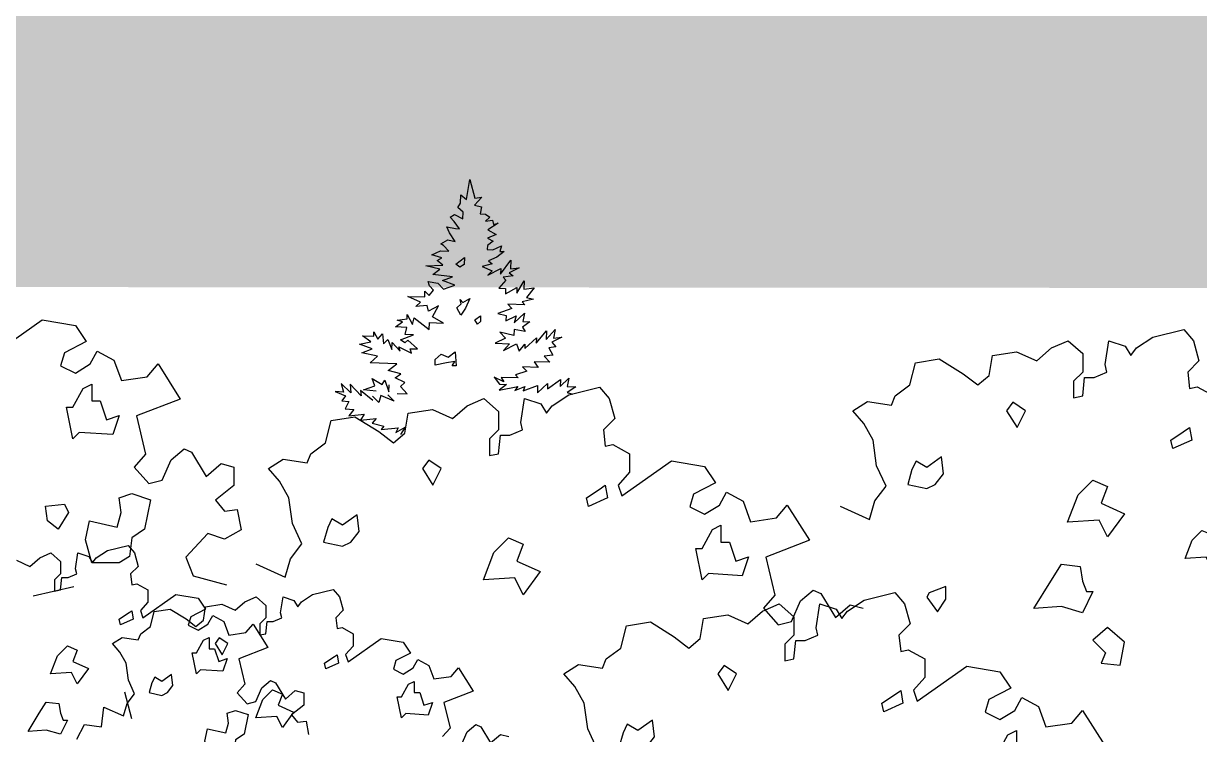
# Model space of a CAD drawing. Header units: inches. Extents: x 11.9 to 85.3, y 21.1 to 37.4.
# Drawn here: x 19.35 to 20.344, y 23.74 to 24.341 of the extents above; entities that cross this region are included whole.
import ezdxf

# ---------------------------------------------------------------- set-up
doc = ezdxf.new("R2010")
doc.units = ezdxf.units.IN
doc.header["$MEASUREMENT"] = 0
for name, color, linetype in [('CAY', 94, 'Continuous'), ('CAY-3', 61, 'Continuous'), ('Layer1', 7, 'Continuous')]:
    doc.layers.add(name, color=color, linetype=linetype)

# ---------------------------------------------------------------- blocks, each defined once
blk = doc.blocks.new('A$C76451831')
at = {"layer": 'CAY'}
for p, q in [((2471.8, 2031.9), (2478.5, 2069.3)), ((2478.5, 2069.3), (2487.7, 2034.1)), ((2460.6, 2024.6), (2461.2, 2040.4)), ((2461.2, 2040.4), (2471.8, 2031.9)), ((2500.9, 2036.3), (2487.3, 2020.9)), ((2487.7, 2034.1), (2500.9, 2036.3)), ((2455.4, 2016.6), (2460.6, 2024.6)), ((2465.5, 2008.1), (2455.4, 2016.6)), ((2487.3, 2020.9), (2500.3, 2017.8)), ((2500.3, 2017.8), (2497.6, 2004.7)), ((2441.2, 1998.5), (2449.5, 2003.7)), ((2449, 1990.1), (2441.2, 1998.5)), ((2449.5, 2003.7), (2465, 1995)), ((2465, 1995), (2465.5, 2008.1)), ((2497.6, 2004.7), (2508, 2004.3)), ((2515.9, 1998.6), (2507.5, 1990.8)), ((2507.5, 1990.8), (2520.7, 1993)), ((2508, 2004.3), (2515.9, 1998.6)), ((2520.7, 1993), (2523.1, 1984.8)), ((2435.1, 1980.1), (2451.3, 1976.8)), ((2440.1, 1969.1), (2435.1, 1980.1)), ((2459, 1976.6), (2449, 1990.1)), ((2451.3, 1976.8), (2459, 1976.6)), ((2531.4, 1987.2), (2512.4, 1974.7)), ((2512.4, 1974.7), (2527.9, 1966)), ((2523.1, 1984.8), (2531.4, 1987.2)), ((2423.5, 1948.4), (2437, 1956)), ((2428.9, 1945.4), (2423.5, 1948.4)), ((2437, 1956), (2450.4, 1952.9)), ((2450.4, 1952.9), (2440.1, 1969.1)), ((2522, 1953.1), (2511.3, 1945.3)), ((2527.9, 1966), (2511.8, 1958.9)), ((2511.8, 1958.9), (2522, 1953.1)), ((2407, 1927.6), (2423.1, 1935.2)), ((2425.3, 1922), (2407, 1927.6)), ((2423.1, 1935.2), (2438.9, 1934.7)), ((2438.9, 1934.7), (2428.9, 1945.4)), ((2511.3, 1945.3), (2511.1, 1937.6)), ((2511.1, 1937.6), (2521.5, 1937.2)), ((2521.5, 1937.2), (2538.1, 1944.4)), ((2542.7, 1933.8), (2529.2, 1923.4)), ((2538.1, 1944.4), (2535, 1934)), ((2535, 1934), (2542.7, 1933.8)), ((2395.4, 1906.7), (2427.6, 1908.3)), ((2421.9, 1900.8), (2395.4, 1906.7)), ((2417, 1916.8), (2425.3, 1922)), ((2427.6, 1908.3), (2417, 1916.8)), ((2520.6, 1910.5), (2501.8, 1905.7)), ((2501.8, 1905.7), (2520.1, 1897.4)), ((2529.2, 1923.4), (2513.1, 1916.2)), ((2513.1, 1916.2), (2520.6, 1910.5)), ((2536.2, 1891.4), (2555.7, 1917.4)), ((2555.7, 1917.4), (2555.1, 1901.1)), ((2408.4, 1890.4), (2421.9, 1900.8)), ((2445.4, 1886.4), (2408.4, 1890.4)), ((2426.6, 1879.3), (2445.4, 1886.4)), ((2512.1, 1889.5), (2536.6, 1901.8)), ((2520.1, 1897.4), (2512.1, 1889.5)), ((2536.6, 1901.8), (2536.2, 1891.4)), ((2559.6, 1887.8), (2541, 1885.8)), ((2541, 1885.8), (2546.2, 1880.1)), ((2571.1, 1903.3), (2552.1, 1893.5)), ((2552.1, 1893.5), (2559.6, 1887.8)), ((2555.1, 1901.1), (2571.1, 1903.3)), ((2402.2, 1869.3), (2399.8, 1877.6)), ((2399.8, 1877.6), (2418.2, 1874.2)), ((2401.6, 1850.7), (2409.6, 1860.9)), ((2409.6, 1860.9), (2402.2, 1869.3)), ((2418.2, 1874.2), (2428.7, 1862.9)), ((2450.3, 1870.4), (2426.6, 1879.3)), ((2428.7, 1862.9), (2450.3, 1870.4)), ((2546.2, 1880.1), (2532.6, 1864.8)), ((2532.6, 1864.8), (2545.7, 1864.3)), ((2545.3, 1853.9), (2567, 1866.3)), ((2545.7, 1864.3), (2545.3, 1853.9)), ((2566.7, 1855.4), (2580.6, 1878.9)), ((2567, 1866.3), (2566.7, 1855.4)), ((2580.6, 1878.9), (2580.1, 1863.1)), ((2580.1, 1863.1), (2599.2, 1865.2)), ((2599.2, 1865.2), (2585, 1847.1)), ((2361.6, 1849.4), (2393.3, 1848.3)), ((2385.3, 1838.2), (2361.6, 1849.4)), ((2376.8, 1830.3), (2385.3, 1838.2)), ((2393.3, 1848.3), (2393.7, 1859.2)), ((2393.7, 1859.2), (2401.6, 1850.7)), ((2598.4, 1843.9), (2577, 1839.2)), ((2577, 1839.2), (2581.8, 1833.6)), ((2585, 1847.1), (2598.4, 1843.9)), ((2360.1, 1806.9), (2360.4, 1815)), ((2360.4, 1815), (2370.2, 1796.1)), ((2398.2, 1832.3), (2376.8, 1830.3)), ((2400.5, 1821.3), (2398.2, 1832.3)), ((2419.5, 1831.5), (2400.5, 1821.3)), ((2407.9, 1810.6), (2419.5, 1831.5)), ((2557.5, 1826.7), (2530.9, 1816.8)), ((2530.9, 1816.8), (2546.6, 1813.5)), ((2581.8, 1833.6), (2550.1, 1834.7)), ((2550.1, 1834.7), (2557.5, 1826.7)), ((2562, 1799.8), (2581.2, 1817.7)), ((2581.2, 1817.7), (2577.9, 1802)), ((1580.1, 1739.3), (1673.3, 1805.4)), ((1673.3, 1805.4), (1735.8, 1794.7)), ((1735.8, 1794.7), (1756.4, 1764.1)), ((2338.3, 1791.8), (2351.8, 1801.7)), ((2341.5, 1804.8), (2360.1, 1806.9)), ((2351.8, 1801.7), (2341.5, 1804.8)), ((2370.2, 1796.1), (2373.4, 1809.1)), ((2373.4, 1809.1), (2402, 1786.8)), ((2402, 1786.8), (2402.5, 1799.9)), ((2402.5, 1799.9), (2428.8, 1799)), ((2428.8, 1799), (2407.9, 1810.6)), ((2546.6, 1813.5), (2546.3, 1803.1)), ((2546.3, 1803.1), (2565.2, 1812.8)), ((2565.2, 1812.8), (2562, 1799.8)), ((2591.5, 1801.5), (2577.6, 1791.1)), ((2577.9, 1802), (2591.5, 1801.5)), ((2292, 1763.9), (2276.1, 1775.3)), ((2276.1, 1775.3), (2297.4, 1774.6)), ((2297.4, 1774.6), (2297.7, 1782.3)), ((2297.7, 1782.3), (2305.3, 1768.9)), ((2305.3, 1768.9), (2313.9, 1779)), ((2313.9, 1779), (2315.9, 1760.3)), ((2359.6, 1791), (2338.3, 1791.8)), ((2347.9, 1767.4), (2372.2, 1777)), ((2356.4, 1777.5), (2359.6, 1791)), ((2372.2, 1777), (2356.4, 1777.5)), ((2545.1, 1770.9), (2526.2, 1761.2)), ((2561.2, 1775.8), (2534.7, 1782.2)), ((2534.7, 1782.2), (2545.1, 1770.9)), ((2561.5, 1786.7), (2561.2, 1775.8)), ((2582.7, 1783.2), (2561.5, 1786.7)), ((2577.6, 1791.1), (2582.7, 1783.2)), ((2581.6, 1751.1), (2603.6, 1771.6)), ((2603.3, 1761.2), (2622.6, 1784.5)), ((2603.6, 1771.6), (2603.3, 1761.2)), ((2622.1, 1768.2), (2639, 1786.7)), ((2622.6, 1784.5), (2622.1, 1768.2)), ((2651.7, 1772.6), (2632.8, 1762.9)), ((2639, 1786.7), (2635.8, 1770.5)), ((2635.8, 1770.5), (2651.7, 1772.6)), ((3732.8, 1752.2), (3764, 1772.8)), ((3764, 1772.8), (3822.4, 1787)), ((3822.4, 1787), (3840.1, 1765.7)), ((1756.4, 1764.1), (1715.1, 1742.8)), ((2270.6, 1759.2), (2292, 1763.9)), ((2294.3, 1750.7), (2270.6, 1759.2)), ((2275, 1743.2), (2294.3, 1750.7)), ((2315.9, 1760.3), (2323.9, 1768.2)), ((2323.9, 1768.2), (2331.4, 1749.4)), ((2331.4, 1749.4), (2331.9, 1762.5)), ((2331.9, 1762.5), (2347.1, 1746.1)), ((2347.1, 1746.1), (2344.7, 1754.4)), ((2344.7, 1754.4), (2368.3, 1742.7)), ((2355.9, 1761.7), (2347.9, 1767.4)), ((2361.5, 1766.9), (2355.9, 1761.7)), ((2379.5, 1750.4), (2361.5, 1766.9)), ((2365.9, 1750.9), (2379.5, 1750.4)), ((2368.3, 1742.7), (2365.9, 1750.9)), ((2526.2, 1761.2), (2552.9, 1760.2)), ((2552.9, 1760.2), (2541.6, 1747.5)), ((2541.6, 1747.5), (2566, 1759.8)), ((2566, 1759.8), (2571, 1746.5)), ((2571, 1746.5), (2581.9, 1759.2)), ((2581.9, 1759.2), (2581.6, 1751.1)), ((2640.2, 1754.5), (2627, 1752.2)), ((2627, 1752.2), (2634.6, 1738.8)), ((2632.8, 1762.9), (2640.2, 1754.5)), ((3545.3, 1728), (3573, 1752.2)), ((3573, 1752.2), (3604.2, 1765.7)), ((3604.2, 1765.7), (3631.9, 1741.6)), ((3673.8, 1720.9), (3680.9, 1765.7)), ((3680.9, 1765.7), (3711.5, 1755.7)), ((3711.5, 1755.7), (3722.2, 1738)), ((3722.2, 1738), (3732.8, 1752.2)), ((3840.1, 1765.7), (3850.7, 1728)), ((1715.1, 1742.8), (1708.1, 1718.6)), ((1763.5, 1722.2), (1777.1, 1746.4)), ((1777.1, 1746.4), (1808.3, 1729.3)), ((1808.3, 1729.3), (1822.5, 1690.9)), ((2304.2, 1736.7), (2275, 1743.2)), ((2290.6, 1724.1), (2304.2, 1736.7)), ((2634.6, 1738.8), (2618.3, 1736.6)), ((2618.3, 1736.6), (2628.7, 1725.4)), ((3317.1, 1724.4), (3361.9, 1731.5)), ((3361.9, 1731.5), (3406.7, 1703.8)), ((3455.6, 1700.3), (3462.1, 1738)), ((3462.1, 1738), (3507.5, 1745.1)), ((3507.5, 1745.1), (3545.3, 1728)), ((3631.9, 1741.6), (3631.9, 1706.7)), ((3850.7, 1728), (3829.5, 1706.7)), ((1708.1, 1718.6), (1735.8, 1705.1)), ((1735.8, 1705.1), (1763.5, 1722.2)), ((1870.8, 1698), (1891.4, 1722.2)), ((1891.4, 1722.2), (1933.3, 1656.1)), ((2340.9, 1722.3), (2290.6, 1724.1)), ((2324.6, 1709.7), (2340.9, 1722.3)), ((2348.4, 1703.5), (2324.6, 1709.7)), ((2585.5, 1708.3), (2564, 1701.4)), ((2577.7, 1716.8), (2585.5, 1708.3)), ((2607.1, 1715.7), (2577.7, 1716.8)), ((2628.7, 1725.4), (2599.3, 1726.4)), ((2599.3, 1726.4), (2607.1, 1715.7)), ((3306.5, 1682.6), (3317.1, 1724.4)), ((3631.9, 1706.7), (3614.8, 1689.6)), ((3653.2, 1696.7), (3677.3, 1706.7)), ((3677.3, 1706.7), (3673.8, 1720.9)), ((3829.5, 1706.7), (3833, 1676.1)), ((1822.5, 1690.9), (1870.8, 1698)), ((2236.3, 1685.2), (2240.6, 1669.3)), ((2254.4, 1667.9), (2236.3, 1685.2)), ((2252.8, 1684.1), (2254.4, 1667.9)), ((2273.6, 1662), (2252.8, 1684.1)), ((2294.6, 1694.5), (2313.2, 1683.4)), ((2299.6, 1681.1), (2294.6, 1694.5)), ((2313.2, 1683.4), (2318.5, 1691.4)), ((2318.5, 1691.4), (2325.9, 1669.8)), ((2325.9, 1669.8), (2326.4, 1682.9)), ((2337.7, 1695.7), (2348.4, 1703.5)), ((2356, 1687.3), (2337.7, 1695.7)), ((2347.5, 1679.5), (2356, 1687.3)), ((2524, 1697.3), (2533.9, 1683.8)), ((2542.3, 1688.5), (2524, 1697.3)), ((2547.5, 1683.4), (2533.6, 1673)), ((2533.9, 1683.8), (2547.5, 1683.4)), ((2569.2, 1695.7), (2537.1, 1696.9)), ((2537.1, 1696.9), (2542.3, 1688.5)), ((2564, 1701.4), (2569.2, 1695.7)), ((2605.4, 1667.7), (2624.6, 1685.6)), ((2624.3, 1675.2), (2648.9, 1693)), ((2624.6, 1685.6), (2624.3, 1675.2)), ((2648.4, 1679.8), (2664.8, 1695.1)), ((2648.9, 1693), (2648.4, 1679.8)), ((2664.8, 1695.1), (2661.6, 1679.4)), ((3278.8, 1661.9), (3306.5, 1682.6)), ((3406.7, 1703.8), (3434.4, 1682.6)), ((3434.4, 1682.6), (3455.6, 1700.3)), ((3614.8, 1689.6), (3614.8, 1658.4)), ((3631.9, 1661.9), (3635.5, 1696.7)), ((3635.5, 1696.7), (3653.2, 1696.7)), ((2224.6, 1670.4), (2244.1, 1661.9)), ((2240.6, 1669.3), (2224.6, 1670.4)), ((2244.1, 1661.9), (2237.2, 1653)), ((2272.6, 1672.4), (2273.6, 1662)), ((2295.9, 1653.3), (2272.6, 1672.4)), ((2278, 1673.7), (2299.6, 1681.1)), ((2301.9, 1670.6), (2278, 1673.7)), ((2306.7, 1649.3), (2295.1, 1661.4)), ((2310.8, 1662.9), (2306.7, 1649.3)), ((2336, 1652.2), (2310.8, 1662.9)), ((2323.9, 1664.2), (2336, 1652.2)), ((2341.7, 1666.5), (2360.2, 1665.9)), ((2360.2, 1665.9), (2347.5, 1679.5)), ((2533.6, 1673), (2568.7, 1679.9)), ((2568.7, 1679.9), (2563, 1671.9)), ((2563, 1671.9), (2581.8, 1679.4)), ((2578.8, 1671.4), (2605.9, 1681.3)), ((2581.8, 1679.4), (2578.8, 1671.4)), ((2605.9, 1681.3), (2605.4, 1667.7)), ((2633, 1643.5), (2664.3, 1664.1)), ((2677.9, 1678.8), (2661.2, 1668.5)), ((2661.2, 1668.5), (2672, 1665.4)), ((2661.6, 1679.4), (2677.9, 1678.8)), ((2664.3, 1664.1), (2722.6, 1678.3)), ((2722.6, 1678.3), (2740.3, 1657)), ((3271.7, 1644.8), (3278.8, 1661.9)), ((3614.8, 1658.4), (3631.9, 1661.9)), ((3833, 1676.1), (3847.2, 1679)), ((3847.2, 1679), (3878.4, 1661.9)), ((1933.3, 1656.1), (1850.8, 1624.3)), ((2237.2, 1653), (2250.5, 1651.6)), ((2250.5, 1651.6), (2243.7, 1637.7)), ((2445.5, 1619.3), (2473.2, 1643.5)), ((2473.2, 1643.5), (2504.5, 1657)), ((2504.5, 1657), (2532.2, 1632.9)), ((2574, 1612.2), (2581.1, 1657)), ((2581.1, 1657), (2611.8, 1647)), ((2611.8, 1647), (2622.4, 1629.3)), ((2622.4, 1629.3), (2633, 1643.5)), ((2740.3, 1657), (2750.9, 1619.3)), ((3199.2, 1634.2), (3226.9, 1651.3)), ((3226.9, 1651.3), (3271.7, 1644.8)), ((1850.8, 1624.3), (1867.9, 1552.3)), ((2217.3, 1615.8), (2262.1, 1622.8)), ((2243.7, 1637.7), (2260.2, 1636.6)), ((2260.2, 1636.6), (2250.4, 1624.7)), ((2250.4, 1624.7), (2279.7, 1627.6)), ((2262.1, 1622.8), (2306.9, 1595.1)), ((2279.7, 1627.6), (2272.6, 1616.4)), ((2272.6, 1616.4), (2301.9, 1619.3)), ((2301.9, 1619.3), (2294.6, 1610.4)), ((2355.9, 1591.6), (2362.4, 1629.3)), ((2362.4, 1629.3), (2407.8, 1636.4)), ((2407.8, 1636.4), (2445.5, 1619.3)), ((2532.2, 1632.9), (2532.2, 1598.1)), ((2750.9, 1619.3), (2729.7, 1598.1)), ((3219.8, 1610), (3199.2, 1634.2)), ((2206.7, 1573.9), (2217.3, 1615.8)), ((2294.6, 1610.4), (2316.5, 1604.8)), ((2306.9, 1595.1), (2334.7, 1573.9)), ((2316.5, 1604.8), (2311.6, 1598.8)), ((2311.6, 1598.8), (2343.6, 1601.9)), ((2339, 1593.3), (2356.7, 1603.2)), ((2343.6, 1601.9), (2339, 1593.3)), ((2356.7, 1603.2), (2347.6, 1589.1)), ((2532.2, 1598.1), (2515.1, 1580.9)), ((2553.4, 1588), (2577.6, 1598.1)), ((2577.6, 1598.1), (2574, 1612.2)), ((2729.7, 1598.1), (2733.2, 1567.4)), ((3237.5, 1578.7), (3219.8, 1610)), ((2179, 1553.2), (2206.7, 1573.9)), ((2334.7, 1573.9), (2355.9, 1591.6)), ((2515.1, 1580.9), (2515.1, 1549.7)), ((2532.2, 1553.2), (2535.7, 1588)), ((2535.7, 1588), (2553.4, 1588)), ((3244, 1530.4), (3237.5, 1578.7)), ((1867.9, 1552.3), (1846.6, 1528.1)), ((1916.2, 1541.7), (1940.4, 1562.3)), ((1940.4, 1562.3), (1954.5, 1555.8)), ((1954.5, 1555.8), (1982.2, 1510.4)), ((2171.9, 1536.1), (2179, 1553.2)), ((2515.1, 1549.7), (2532.2, 1553.2)), ((2733.2, 1567.4), (2747.4, 1570.3)), ((2747.4, 1570.3), (2778.6, 1553.2)), ((2778.6, 1553.2), (2778.6, 1518.4)), ((1846.6, 1528.1), (1874.3, 1496.9)), ((1899.1, 1503.3), (1916.2, 1541.7)), ((1982.2, 1510.4), (2010, 1534.6)), ((2010, 1534.6), (2034.1, 1528.1)), ((2034.1, 1528.1), (2034.1, 1493.3)), ((2099.4, 1525.5), (2127.1, 1542.6)), ((2127.1, 1542.6), (2171.9, 1536.1)), ((2764.5, 1473.6), (2857.6, 1539.7)), ((2857.6, 1539.7), (2920.1, 1529)), ((2920.1, 1529), (2940.8, 1498.4)), ((3261.7, 1492), (3244, 1530.4)), ((2120, 1501.3), (2099.4, 1525.5)), ((2778.6, 1518.4), (2757.4, 1494.2)), ((1874.3, 1496.9), (1899.1, 1503.3)), ((2034.1, 1493.3), (1999.3, 1465.6)), ((2137.7, 1470.1), (2120, 1501.3)), ((2757.4, 1494.2), (2764.5, 1473.6)), ((2940.8, 1498.4), (2899.5, 1477.1)), ((3240.4, 1464.3), (3261.7, 1492)), ((1999.3, 1465.6), (2016.4, 1445)), ((2144.2, 1421.7), (2137.7, 1470.1)), ((2899.5, 1477.1), (2892.4, 1452.9)), ((2947.9, 1456.5), (2961.4, 1480.7)), ((2961.4, 1480.7), (2992.7, 1463.6)), ((2992.7, 1463.6), (3006.8, 1425.2)), ((3230.4, 1429.5), (3240.4, 1464.3)), ((2016.4, 1445), (2040.6, 1447.9)), ((2040.6, 1447.9), (2047.7, 1410.1)), ((2892.4, 1452.9), (2920.1, 1439.4)), ((2920.1, 1439.4), (2947.9, 1456.5)), ((3055.2, 1432.3), (3075.8, 1456.5)), ((3075.8, 1456.5), (3117.7, 1390.4)), ((3175, 1454.3), (3230.4, 1429.5)), ((2161.9, 1383.3), (2144.2, 1421.7)), ((3006.8, 1425.2), (3055.2, 1432.3)), ((1985.2, 1403.1), (1943.9, 1358.2)), ((2016.4, 1392.5), (1985.2, 1403.1)), ((2047.7, 1410.1), (2016.4, 1392.5)), ((2140.7, 1355.6), (2161.9, 1383.3)), ((3117.7, 1390.4), (3035.1, 1358.6)), ((1943.9, 1358.2), (1957.5, 1323.4)), ((2130.6, 1320.8), (2140.7, 1355.6)), ((3035.1, 1358.6), (3052.2, 1286.6)), ((2075.2, 1345.6), (2130.6, 1320.8)), ((1957.5, 1323.4), (2020, 1306.3)), ((1732.8, 1302.8), (1656.2, 1285.1)), ((3052.2, 1286.6), (3031, 1262.4))]:
    blk.add_line(p, q, dxfattribs=at)
for points in [[(2451.7, 1910.2), (2468, 1922.8), (2467.5, 1909.6), (2459.2, 1904.5)], [(2453.8, 1827.6), (2462.2, 1835.5), (2459.8, 1843.3), (2465, 1837.6), (2478.4, 1845.3), (2470.1, 1827), (2461.5, 1814.2)], [(2452.7, 1718.4), (2445, 1718.7), (2450.2, 1726.6), (2434.3, 1724.5), (2412.8, 1719.8), (2413.2, 1730.7), (2424.4, 1740.7), (2437.4, 1734.8), (2450.9, 1745.2)], [(1750.8, 1676.2), (1766.7, 1684.2), (1766.7, 1652.5), (1782.5, 1652.5), (1794.4, 1616.8), (1818.1, 1624.8), (1806.3, 1589.1), (1742.9, 1593.1), (1731.1, 1581.2), (1719.2, 1640.6), (1731.1, 1640.6)], [(3524.3, 1634.1), (3500.5, 1649.9), (3488.6, 1634.1), (3508.4, 1602.4)], [(3821.2, 1594.5), (3833.1, 1602.4), (3837, 1578.6), (3801.4, 1562.8), (3797.4, 1578.6)], [(2424.5, 1525.4), (2400.8, 1541.2), (2388.9, 1525.4), (2408.7, 1493.7)], [(3369.9, 1515.3), (3365.9, 1547), (3338.2, 1527.2), (3318.4, 1539), (3310.5, 1523.2), (3302.6, 1495.5), (3338.2, 1487.6), (3354, 1495.5)], [(2721.4, 1485.8), (2733.3, 1493.7), (2737.3, 1469.9), (2701.6, 1454.1), (2697.7, 1469.9)], [(3623.3, 1475.7), (3651, 1503.4), (3678.7, 1491.5), (3666.8, 1459.8), (3710.3, 1440), (3678.7, 1396.5), (3662.8, 1428.1), (3603.5, 1424.2)], [(1754.8, 1391.1), (1762.7, 1426.7), (1814.2, 1414.8), (1822.1, 1442.6), (1818.1, 1470.3), (1841.9, 1478.2), (1877.5, 1466.3), (1865.7, 1410.9), (1841.9, 1395), (1837.9, 1359.4), (1818.1, 1347.5), (1766.7, 1347.5)], [(1683.5, 1426.7), (1679.6, 1454.5), (1715.2, 1458.4), (1723.1, 1442.6), (1703.3, 1410.9)], [(2270.1, 1406.6), (2266.2, 1438.3), (2238.4, 1418.5), (2218.7, 1430.3), (2210.7, 1414.5), (2202.8, 1386.8), (2238.4, 1378.9), (2254.3, 1386.8)], [(2935.2, 1410.5), (2951, 1418.5), (2951, 1386.8), (2966.9, 1386.8), (2978.8, 1351.1), (3002.5, 1359.1), (2990.6, 1323.4), (2927.3, 1327.4), (2915.4, 1315.5), (2903.5, 1374.9), (2915.4, 1374.9)], [(2523.5, 1367), (2551.2, 1394.7), (2578.9, 1382.8), (2567, 1351.1), (2610.6, 1331.3), (2578.9, 1287.8), (2563.1, 1319.5), (2503.7, 1315.5)], [(3837.8, 1390.3), (3856.3, 1408.8), (3874.8, 1400.9), (3866.9, 1379.8), (3895.9, 1366.6), (3874.8, 1337.5), (3864.2, 1358.6), (3824.6, 1356)], [(3571.8, 1313.3), (3591.6, 1345), (3627.2, 1341), (3631.2, 1313.3), (3639.1, 1293.5), (3651, 1293.5), (3631.2, 1253.9), (3591.6, 1265.8), (3540.1, 1261.8)], [(3342.6, 1291.2), (3338.7, 1283.3), (3358.5, 1255.6), (3374.3, 1279.3), (3374.3, 1303.1)], [(3702.4, 1154.9), (3710.3, 1198.4), (3678.7, 1226.2), (3651, 1202.4), (3674.7, 1178.6), (3666.8, 1158.8)], [(2022.5, 1195.9), (2006.6, 1206.4), (1998.7, 1195.9), (2011.9, 1174.8)], [(2220.4, 1169.5), (2228.3, 1174.8), (2231, 1158.9), (2207.2, 1148.4), (2204.6, 1158.9)], [(1919.5, 1116.7), (1916.9, 1137.8), (1898.4, 1124.6), (1885.2, 1132.5), (1880, 1122), (1874.7, 1103.5), (1898.4, 1098.2), (1909, 1103.5)], [(2088.5, 1090.3), (2106.9, 1108.8), (2125.4, 1100.8), (2117.5, 1079.7), (2146.5, 1066.5), (2125.4, 1037.5), (2114.9, 1058.6), (2075.3, 1055.9)], [(2362.9, 1119.3), (2373.5, 1124.6), (2373.5, 1103.5), (2384.1, 1103.5), (2392, 1079.7), (2407.8, 1085), (2399.9, 1061.2), (2357.7, 1063.9), (2349.7, 1055.9), (2341.8, 1095.6), (2349.7, 1095.6)]]:
    blk.add_lwpolyline(points, close=True, dxfattribs=at)
for points in [[(2492.6, 1796.8), (2487.9, 1805.1), (2498.6, 1812.9), (2498.2, 1802), (2492.6, 1796.8)], [(1738.5, 1015.9), (1752.7, 1043.4), (1784.9, 1039.1), (1789.6, 1076), (1826.6, 1059.5), (1833.2, 1082.7), (1847.4, 1101.2), (1835.6, 1126.7), (1831.3, 1159), (1819.5, 1179.8), (1805.7, 1196), (1824.2, 1207.4), (1854.1, 1203), (1858.8, 1214.4), (1877.3, 1228.2), (1884.3, 1256.1), (1914.2, 1260.8), (1944.1, 1242.4), (1962.6, 1228.2), (1976.7, 1240), (1981, 1265.2), (2011.3, 1269.9), (2036.5, 1258.5), (2054.9, 1274.6), (2075.8, 1283.7), (2094.3, 1267.5), (2094.3, 1244.3), (2082.9, 1232.9), (2082.9, 1212.1), (2094.3, 1214.4), (2096.6, 1237.6), (2108.4, 1237.6), (2124.5, 1244.3), (2122.2, 1253.8), (2126.9, 1283.7), (2147.3, 1277), (2154.4, 1265.2), (2161.5, 1274.6), (2182.3, 1288.4), (2221.2, 1297.8), (2233, 1283.7), (2240.1, 1258.5), (2225.9, 1244.3), (2228.3, 1223.9), (2237.7, 1225.8), (2258.6, 1214.4), (2258.6, 1191.2), (2244.4, 1175.1), (2249.1, 1161.4), (2311.2, 1205.4), (2352.9, 1198.3), (2366.7, 1177.9), (2339.1, 1163.7), (2334.4, 1147.6), (2352.9, 1138.5), (2371.4, 1149.9), (2380.4, 1166.1), (2401.2, 1154.7), (2410.7, 1129.1), (2442.9, 1133.8), (2456.7, 1149.9), (2484.6, 1105.9), (2429.6, 1084.7), (2441, 1036.7), (2426.8, 1020.6)], [(2461.8, 1004.1), (2473.2, 1029.6), (2489.3, 1043.4), (2498.7, 1039.1), (2517.2, 1008.8), (2535.7, 1024.9), (2551.8, 1020.6)]]:
    blk.add_lwpolyline(points, dxfattribs=at)
at = {"layer": 'CAY-3'}
for p, q in [((3100.6, 1276), (3124.7, 1296.6)), ((3124.7, 1296.6), (3138.9, 1290.1)), ((3138.9, 1290.1), (3166.6, 1244.7)), ((3220.2, 1277.6), (3278.5, 1291.8)), ((3278.5, 1291.8), (3296.2, 1270.6)), ((3029.1, 1257), (3060.4, 1270.6)), ((3031, 1262.4), (3058.7, 1231.2)), ((3060.4, 1270.6), (3088.1, 1246.4)), ((3083.5, 1237.6), (3100.6, 1276)), ((3130, 1225.7), (3137, 1270.6)), ((3137, 1270.6), (3167.7, 1260.5)), ((3166.6, 1244.7), (3194.3, 1268.9)), ((3188.9, 1257), (3220.2, 1277.6)), ((3194.3, 1268.9), (3218.5, 1262.4)), ((3296.2, 1270.6), (3306.9, 1232.8)), ((2911.8, 1205.1), (2918.3, 1242.8)), ((2918.3, 1242.8), (2963.7, 1249.9)), ((2963.7, 1249.9), (3001.4, 1232.8)), ((3001.4, 1232.8), (3029.1, 1257)), ((3088.1, 1246.4), (3088.1, 1211.6)), ((3167.7, 1260.5), (3178.3, 1242.8)), ((3178.3, 1242.8), (3188.9, 1257)), ((2762.6, 1187.4), (2773.2, 1229.3)), ((2773.2, 1229.3), (2818.1, 1236.4)), ((2818.1, 1236.4), (2862.9, 1208.6)), ((3058.7, 1231.2), (3083.5, 1237.6)), ((3133.5, 1211.6), (3130, 1225.7)), ((3306.9, 1232.8), (3285.6, 1211.6)), ((2862.9, 1208.6), (2890.6, 1187.4)), ((2890.6, 1187.4), (2911.8, 1205.1)), ((3088.1, 1211.6), (3071, 1194.5)), ((3088.1, 1166.8), (3091.6, 1201.6)), ((3091.6, 1201.6), (3109.3, 1201.6)), ((3109.3, 1201.6), (3133.5, 1211.6)), ((3285.6, 1211.6), (3289.2, 1180.9)), ((2734.9, 1166.8), (2762.6, 1187.4)), ((3071, 1194.5), (3071, 1163.2)), ((3289.2, 1180.9), (3303.3, 1183.9)), ((3303.3, 1183.9), (3334.6, 1166.8)), ((2655.3, 1139), (2683, 1156.1)), ((2683, 1156.1), (2727.8, 1149.6)), ((2727.8, 1149.6), (2734.9, 1166.8)), ((3071, 1163.2), (3088.1, 1166.8)), ((3320.4, 1087.1), (3413.6, 1153.2)), ((3334.6, 1166.8), (3334.6, 1131.9)), ((3413.6, 1153.2), (3476.1, 1142.6)), ((2676, 1114.8), (2655.3, 1139)), ((3334.6, 1131.9), (3313.3, 1107.8)), ((3476.1, 1142.6), (3496.7, 1111.9)), ((2693.6, 1083.6), (2676, 1114.8)), ((3313.3, 1107.8), (3320.4, 1087.1)), ((3496.7, 1111.9), (3455.4, 1090.7)), ((3455.4, 1090.7), (3448.4, 1066.5)), ((3503.8, 1070), (3517.3, 1094.2)), ((3517.3, 1094.2), (3548.6, 1077.1)), ((2700.1, 1035.2), (2693.6, 1083.6)), ((3448.4, 1066.5), (3476.1, 1052.9)), ((3476.1, 1052.9), (3503.8, 1070)), ((3548.6, 1077.1), (3562.7, 1038.8)), ((3611.1, 1045.8), (3631.7, 1070)), ((3631.7, 1070), (3673.6, 1003.9)), ((3562.7, 1038.8), (3611.1, 1045.8)), ((2717.8, 996.9), (2700.1, 1035.2)), ((6577.4, 899), (6564.2, 949.2))]:
    blk.add_line(p, q, dxfattribs=at)
blk.add_lwpolyline([(6360.4, 1197.4), (6385.5, 1186), (6404, 1202.1), (6424.8, 1211.2), (6443.3, 1195.1), (6443.3, 1171.9), (6431.9, 1160.5), (6431.9, 1139.6), (6443.3, 1142), (6445.7, 1165.2), (6457.5, 1165.2), (6473.6, 1171.9), (6471.2, 1181.3), (6475.9, 1211.2), (6496.4, 1204.5), (6503.5, 1192.7), (6510.5, 1202.1), (6531.4, 1215.9), (6570.3, 1225.3), (6582.1, 1211.2), (6589.1, 1186), (6575, 1171.9), (6577.4, 1151.4), (6586.8, 1153.4), (6607.6, 1142), (6607.6, 1118.8), (6593.5, 1102.7), (6598.2, 1088.9), (6660.3, 1132.9), (6702, 1125.9), (6715.7, 1105.4), (6688.2, 1091.2), (6683.5, 1075.1), (6702, 1066.1), (6720.4, 1077.5), (6729.5, 1093.6), (6750.3, 1082.2), (6759.7, 1056.6), (6792, 1061.4), (6805.7, 1077.5), (6833.6, 1033.4), (6778.6, 1012.2), (6790, 964.2), (6775.9, 948.1), (6794.3, 927.3), (6810.8, 931.6), (6822.2, 957.2), (6838.4, 970.9), (6847.8, 966.6), (6866.3, 936.3), (6884.7, 952.4), (6900.9, 948.1), (6900.9, 924.9), (6877.7, 906.4), (6889.1, 892.7), (6905.2, 894.6), (6909.9, 869.5)], dxfattribs=at)
for points in [[(2980.4, 1138.9), (2956.7, 1154.8), (2944.8, 1138.9), (2964.6, 1107.2)], [(3277.4, 1099.3), (3289.2, 1107.2), (3293.2, 1083.5), (3257.6, 1067.6), (3253.6, 1083.5)], [(6569.5, 1097), (6577.4, 1102.3), (6580, 1086.5), (6556.3, 1075.9), (6553.6, 1086.5)], [(2826, 1020.1), (2822.1, 1051.8), (2794.4, 1032), (2774.6, 1043.9), (2766.7, 1028), (2758.7, 1000.3), (2794.4, 992.4), (2810.2, 1000.3)], [(6712, 1046.9), (6722.6, 1052.1), (6722.6, 1031), (6733.1, 1031), (6741, 1007.2), (6756.9, 1012.5), (6748.9, 988.8), (6706.7, 991.4), (6698.8, 983.5), (6690.9, 1023.1), (6698.8, 1023.1)], [(3491.1, 1024.1), (3507, 1032), (3507, 1000.3), (3522.8, 1000.3), (3534.7, 964.7), (3558.4, 972.6), (3546.6, 936.9), (3483.2, 940.9), (3471.3, 929), (3459.5, 988.4), (3471.3, 988.4)], [(6437.5, 1017.8), (6456, 1036.3), (6474.5, 1028.4), (6466.5, 1007.2), (6495.6, 994), (6474.5, 965), (6463.9, 986.1), (6424.3, 983.5)], [(6403.2, 909.6), (6416.4, 930.7), (6440.2, 928), (6442.8, 909.6), (6448.1, 896.4), (6456, 896.4), (6442.8, 870), (6416.4, 877.9), (6382.1, 875.2)], [(6714.6, 856.8), (6719.9, 880.5), (6754.2, 872.6), (6759.5, 891.1), (6756.9, 909.6), (6772.7, 914.8), (6796.5, 906.9), (6788.5, 870), (6772.7, 859.4), (6770.1, 835.6), (6756.9, 827.7), (6722.6, 827.7)]]:
    blk.add_lwpolyline(points, close=True, dxfattribs=at)

msp = doc.modelspace()

# ---------------------------------------------------------------- hatches: boundary and pattern name
at = {"layer": 'Layer1', "true_color": 0x939598}
h = msp.add_hatch(color=252, dxfattribs=at)
h.dxf.hatch_style = 1
h.paths.add_polyline_path([(63.37227, 24.96911), (63.37227, 24.98863), (63.27009, 24.98863), (19.2205, 24.98863), (19.2205, 25.09242), (18.88387, 24.5256), (18.8823, 24.11828), (61.45857, 24.08746)])

# ---------------------------------------------------------------- block references
at = {"layer": 'CAY', "xscale": 0.0004489089019145984, "yscale": 0.0004489089019145984, "zscale": 0.0004489089019145984}
for p in [(16.48885, 23.34953), (18.61455, 23.27991)]:
    msp.add_blockref('A$C76451831', p, dxfattribs=at)

doc.saveas('drawing.dxf')
